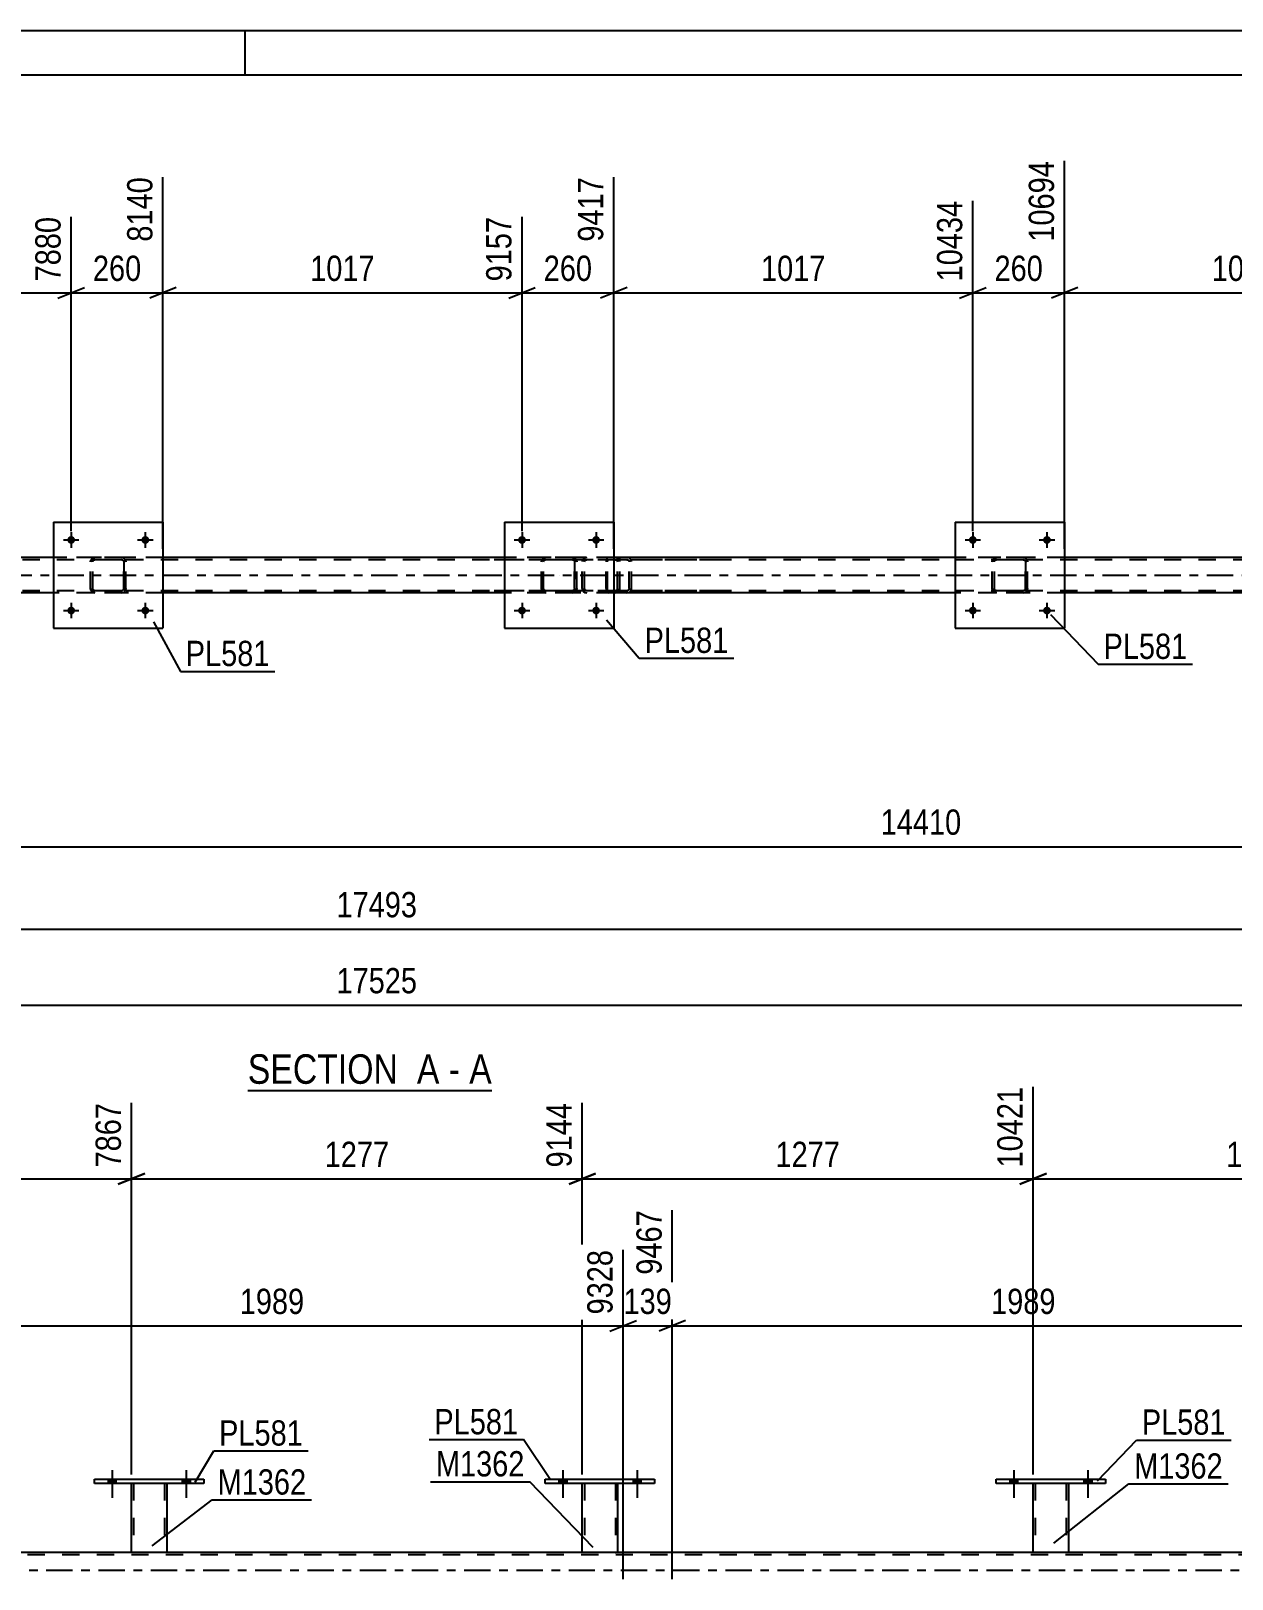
# Model space of a CAD drawing. Header units: millimetres. Extents: x 0 to 841, y 0 to 594.
# Drawn here: x 396.7 to 532.8, y 418.6 to 594 of the extents above; entities that cross this region are included whole.
import ezdxf

# ---------------------------------------------------------------- set-up
doc = ezdxf.new("R2010")
doc.units = ezdxf.units.MM
doc.linetypes.add('DXK_LINE_DOT2', pattern=[3.9198, 1.9599, -1.9599])
doc.linetypes.add('DXK_LINE_DOT3', pattern=[5.9187, 2.979, -0.9799, 0.9799, -0.9799])
doc.styles.add('Arial Narrow', font='ARIALN.TTF', dxfattribs={"height": 0.2})

# ---------------------------------------------------------------- blocks, each defined once
blk = doc.blocks.new('Unknown-404166541-1133 - 43006')
at = {"color": 5, "linetype": 'Continuous'}
for p, q in [((841, 594), (0, 594)), ((421, 589), (421, 594)), ((836, 589), (5, 589))]:
    blk.add_line(p, q, dxfattribs=at)
blk = doc.blocks.new('Unknown-404166541-11 - 6217')
at = {"color": 6, "linetype": 'Continuous'}
blk.add_line((421.28, 473.98), (448.93, 473.98), dxfattribs=at)
at = {"color": 0, "linetype": 'Continuous'}
for points in [[(439.39, 474.73), (439.39, 478.23), (421.28, 478.23), (421.28, 474.73)], [(442.99, 474.73), (442.99, 478.23), (440.44, 478.23), (440.44, 474.73)], [(445.32, 474.73), (445.32, 478.23), (444.04, 478.23), (444.04, 474.73)], [(448.93, 474.73), (448.93, 478.23), (446.37, 478.23), (446.37, 474.73)]]:
    blk.add_wipeout(points, dxfattribs=at)
at = {"color": 7, "linetype": 'Continuous', "style": 'Arial Narrow'}
for s, p in [('SECTION ', (421.28, 474.73)), ('A', (440.44, 474.73)), ('A', (446.37, 474.73)), ('-', (444.04, 474.73))]:
    blk.add_text(s, height=3.34, dxfattribs=at).set_placement(p)
blk = doc.blocks.new('Part-404166541-6223 - 6217')
at = {"color": 7, "linetype": 'DXK_LINE_DOT2'}
for p, q in [((462.92, 534.34), (447.78, 534.34)), ((462.92, 534.1), (447.78, 534.1)), ((459.21, 534.03), (459.17, 533.86)), ((459.17, 530.82), (459.17, 533.86)), ((459.21, 534.05), (459.21, 534.03)), ((459.43, 533.86), (459.45, 533.96)), ((459.43, 530.82), (459.43, 533.86)), ((459.45, 533.96), (459.5, 534.03)), ((459.68, 534.34), (459.49, 534.31)), ((459.5, 534.03), (459.59, 534.09)), ((459.59, 534.09), (459.68, 534.1)), ((463.11, 534.31), (462.92, 534.34)), ((462.92, 534.1), (463.02, 534.09)), ((463.02, 534.09), (463.1, 534.03)), ((463.1, 534.03), (463.15, 533.96)), ((463.15, 533.96), (463.17, 533.86)), ((463.17, 530.82), (463.17, 533.86)), ((463.39, 534.03), (463.39, 534.05)), ((463.43, 533.86), (463.39, 534.03)), ((463.43, 530.82), (463.43, 533.86)), ((462.92, 530.58), (447.78, 530.58)), ((462.92, 530.34), (447.78, 530.34)), ((459.17, 530.82), (459.21, 530.64)), ((459.45, 530.73), (459.43, 530.82)), ((459.5, 530.65), (459.45, 530.73)), ((459.49, 530.38), (459.68, 530.34)), ((459.59, 530.6), (459.5, 530.65)), ((459.68, 530.58), (459.59, 530.6)), ((463.02, 530.6), (462.92, 530.58)), ((462.92, 530.34), (463.11, 530.38)), ((463.1, 530.65), (463.02, 530.6)), ((463.15, 530.73), (463.1, 530.65)), ((463.17, 530.82), (463.15, 530.73)), ((463.39, 530.64), (463.43, 530.82))]:
    blk.add_line(p, q, dxfattribs=at)
for centre, start, end in [((459.66, 533.84), 110.7583, 155.68), ((462.94, 533.84), 24.32, 69.2417), ((459.66, 530.84), 204.32, 249.2417), ((462.94, 530.84), 290.7583, 335.68)]:
    blk.add_arc(centre, 0.496, start, end, dxfattribs=at)
blk = doc.blocks.new('Part-404166541-6231 - 6217')
at = {"color": 7, "linetype": 'DXK_LINE_DOT2'}
for p, q in [((461.9, 534.05), (461.88, 533.86)), ((461.88, 530.82), (461.88, 533.86)), ((461.96, 534.2), (461.9, 534.05)), ((462.05, 534.31), (461.96, 534.2)), ((462.02, 533.86), (462.03, 533.96)), ((462.02, 530.82), (462.02, 533.86)), ((462.03, 533.96), (462.06, 534.03)), ((462.15, 534.34), (462.05, 534.31)), ((462.06, 534.03), (462.1, 534.09)), ((462.1, 534.09), (462.15, 534.1)), ((474.43, 534.34), (462.15, 534.34)), ((474.43, 534.1), (462.15, 534.1)), ((463.43, 534.1), (463.43, 534.34)), ((464.44, 534.31), (464.24, 534.34)), ((464.24, 534.1), (464.34, 534.09)), ((464.34, 534.09), (464.42, 534.03)), ((464.42, 534.03), (464.48, 533.96)), ((464.48, 533.96), (464.5, 533.86)), ((464.5, 530.82), (464.5, 533.86)), ((464.71, 534.03), (464.71, 534.05)), ((464.75, 533.86), (464.71, 534.03)), ((464.75, 530.82), (464.75, 533.86)), ((461.88, 530.82), (461.9, 530.64)), ((461.9, 530.64), (461.96, 530.48)), ((461.96, 530.48), (462.05, 530.38)), ((462.03, 530.73), (462.02, 530.82)), ((462.06, 530.65), (462.03, 530.73)), ((462.05, 530.38), (462.15, 530.34)), ((462.1, 530.6), (462.06, 530.65)), ((462.15, 530.58), (462.1, 530.6)), ((474.43, 530.58), (462.15, 530.58)), ((474.43, 530.34), (462.15, 530.34)), ((463.43, 530.34), (463.43, 530.58)), ((464.34, 530.6), (464.24, 530.58)), ((464.24, 530.34), (464.44, 530.38)), ((464.42, 530.65), (464.34, 530.6)), ((464.48, 530.73), (464.42, 530.65)), ((464.5, 530.82), (464.48, 530.73)), ((464.71, 530.64), (464.75, 530.82))]:
    blk.add_line(p, q, dxfattribs=at)
for centre, start, end in [((464.26, 533.85), 23.8494, 68.8059), ((464.26, 530.84), 291.1941, 336.1506)]:
    blk.add_arc(centre, 0.492, start, end, dxfattribs=at)
blk = doc.blocks.new('Part-404166541-43496 - 6217')
at = {"color": 2, "linetype": 'Continuous'}
for p, q in [((399.27, 538.34), (399.27, 526.34)), ((399.27, 538.34), (411.67, 538.34)), ((411.67, 538.34), (411.67, 526.34)), ((399.27, 526.34), (411.67, 526.34))]:
    blk.add_line(p, q, dxfattribs=at)
blk = doc.blocks.new('Part-404166541-43499 - 6217')
at = {"color": 7, "linetype": 'DXK_LINE_DOT2'}
for p, q in [((505.63, 533.86), (505.67, 534.05)), ((505.67, 534.05), (505.63, 533.86)), ((505.63, 530.82), (505.63, 533.86)), ((505.63, 530.82), (505.63, 533.86)), ((505.87, 533.86), (505.89, 533.96)), ((505.87, 530.82), (505.87, 533.86)), ((505.87, 530.82), (505.87, 533.86)), ((505.89, 533.96), (505.94, 534.03)), ((505.93, 534.31), (506.11, 534.34)), ((506.11, 534.34), (505.93, 534.31)), ((505.94, 534.03), (506.02, 534.09)), ((506.02, 534.09), (506.11, 534.1)), ((509.15, 534.34), (506.11, 534.34)), ((509.15, 534.1), (506.11, 534.1)), ((509.15, 534.34), (509.33, 534.31)), ((509.33, 534.31), (509.15, 534.34)), ((509.15, 534.1), (509.24, 534.09)), ((509.24, 534.09), (509.32, 534.03)), ((509.32, 534.03), (509.37, 533.96)), ((509.37, 533.96), (509.39, 533.86)), ((509.39, 530.82), (509.39, 533.86)), ((509.39, 533.86), (509.39, 530.82)), ((509.59, 534.05), (509.63, 533.86)), ((509.63, 533.86), (509.59, 534.05)), ((509.63, 530.82), (509.63, 533.86)), ((509.63, 530.82), (509.63, 533.86)), ((505.67, 530.64), (505.63, 530.82)), ((505.63, 530.82), (505.67, 530.64)), ((505.89, 530.73), (505.87, 530.82)), ((505.94, 530.65), (505.89, 530.73)), ((506.11, 530.34), (505.93, 530.38)), ((505.93, 530.38), (506.11, 530.34)), ((506.02, 530.6), (505.94, 530.65)), ((506.11, 530.58), (506.02, 530.6)), ((509.15, 530.58), (506.11, 530.58)), ((509.15, 530.34), (506.11, 530.34)), ((509.24, 530.6), (509.15, 530.58)), ((509.33, 530.38), (509.15, 530.34)), ((509.15, 530.34), (509.33, 530.38)), ((509.32, 530.65), (509.24, 530.6)), ((509.37, 530.73), (509.32, 530.65)), ((509.39, 530.82), (509.37, 530.73)), ((509.63, 530.82), (509.59, 530.64)), ((509.59, 530.64), (509.63, 530.82))]:
    blk.add_line(p, q, dxfattribs=at)
at = {"color": 7, "linetype": 'DXK_LINE_DOT3'}
blk.add_line((507.63, 532.34), (507.63, 532.34), dxfattribs=at)
at = {"color": 7, "linetype": 'DXK_LINE_DOT2'}
for centre, start, end in [((506.11, 533.86), 112.5, 157.5), ((506.11, 533.86), 112.5, 157.5), ((509.15, 533.86), 22.5, 67.5), ((509.15, 533.86), 22.5, 67.5), ((506.11, 530.82), 202.5, 247.5), ((506.11, 530.82), 202.5, 247.5), ((509.15, 530.82), 292.5, 337.5), ((509.15, 530.82), 292.5, 337.5)]:
    blk.add_arc(centre, 0.48, start, end, dxfattribs=at)
blk = doc.blocks.new('Part-404166541-6336 - 6217')
at = {"color": 7, "linetype": 'DXK_LINE_DOT2'}
for p, q in [((785.76, 534.1), (86.05, 534.1)), ((769.23, 534.34), (114.2, 534.34)), ((411.67, 534.34), (399.27, 534.34)), ((462.75, 534.34), (450.35, 534.34)), ((513.83, 534.34), (501.43, 534.34)), ((785.76, 530.58), (86.05, 530.58)), ((411.67, 530.34), (399.27, 530.34)), ((462.75, 530.34), (450.35, 530.34)), ((513.83, 530.34), (501.43, 530.34))]:
    blk.add_line(p, q, dxfattribs=at)
at = {"color": 2, "linetype": 'Continuous'}
for p, q in [((399.27, 534.34), (360.59, 534.34)), ((450.35, 534.34), (411.67, 534.34)), ((501.43, 534.34), (462.75, 534.34)), ((552.51, 534.34), (513.83, 534.34)), ((399.27, 530.34), (360.59, 530.34)), ((450.35, 530.34), (411.67, 530.34)), ((501.43, 530.34), (462.75, 530.34)), ((552.51, 530.34), (513.83, 530.34))]:
    blk.add_line(p, q, dxfattribs=at)
at = {"color": 7, "linetype": 'DXK_LINE_DOT3'}
blk.add_line((86.05, 532.34), (785.76, 532.34), dxfattribs=at)
blk = doc.blocks.new('Part-404166541-43498 - 6217')
at = {"color": 2, "linetype": 'Continuous'}
for p, q in [((450.35, 538.34), (450.35, 526.34)), ((450.35, 538.34), (462.75, 538.34)), ((462.75, 538.34), (462.75, 526.34)), ((450.35, 526.34), (462.75, 526.34))]:
    blk.add_line(p, q, dxfattribs=at)
blk = doc.blocks.new('Part-404166541-43495 - 6217')
at = {"color": 7, "linetype": 'DXK_LINE_DOT2'}
for p, q in [((403.47, 533.86), (403.5, 534.05)), ((403.5, 534.05), (403.47, 533.86)), ((403.47, 530.82), (403.47, 533.86)), ((403.47, 530.82), (403.47, 533.86)), ((403.71, 533.86), (403.73, 533.96)), ((403.71, 530.82), (403.71, 533.86)), ((403.71, 530.82), (403.71, 533.86)), ((403.73, 533.96), (403.78, 534.03)), ((403.76, 534.31), (403.95, 534.34)), ((403.95, 534.34), (403.76, 534.31)), ((403.78, 534.03), (403.86, 534.09)), ((403.86, 534.09), (403.95, 534.1)), ((406.99, 534.34), (403.95, 534.34)), ((406.99, 534.1), (403.95, 534.1)), ((406.99, 534.34), (407.17, 534.31)), ((407.17, 534.31), (406.99, 534.34)), ((406.99, 534.1), (407.08, 534.09)), ((407.08, 534.09), (407.16, 534.03)), ((407.16, 534.03), (407.21, 533.96)), ((407.21, 533.96), (407.23, 533.86)), ((407.23, 530.82), (407.23, 533.86)), ((407.23, 533.86), (407.23, 530.82)), ((407.43, 534.05), (407.47, 533.86)), ((407.47, 533.86), (407.43, 534.05)), ((407.47, 530.82), (407.47, 533.86)), ((407.47, 530.82), (407.47, 533.86)), ((403.5, 530.64), (403.47, 530.82)), ((403.47, 530.82), (403.5, 530.64)), ((403.73, 530.73), (403.71, 530.82)), ((403.78, 530.65), (403.73, 530.73)), ((403.95, 530.34), (403.76, 530.38)), ((403.76, 530.38), (403.95, 530.34)), ((403.86, 530.6), (403.78, 530.65)), ((403.95, 530.58), (403.86, 530.6)), ((406.99, 530.58), (403.95, 530.58)), ((406.99, 530.34), (403.95, 530.34)), ((407.08, 530.6), (406.99, 530.58)), ((407.17, 530.38), (406.99, 530.34)), ((406.99, 530.34), (407.17, 530.38)), ((407.16, 530.65), (407.08, 530.6)), ((407.21, 530.73), (407.16, 530.65)), ((407.23, 530.82), (407.21, 530.73)), ((407.47, 530.82), (407.43, 530.64)), ((407.43, 530.64), (407.47, 530.82))]:
    blk.add_line(p, q, dxfattribs=at)
at = {"color": 7, "linetype": 'DXK_LINE_DOT3'}
blk.add_line((405.47, 532.34), (405.47, 532.34), dxfattribs=at)
at = {"color": 7, "linetype": 'DXK_LINE_DOT2'}
for centre, start, end in [((403.95, 533.86), 112.5, 157.5), ((403.95, 533.86), 112.5, 157.5), ((406.99, 533.86), 22.5, 67.5), ((406.99, 533.86), 22.5, 67.5), ((403.95, 530.82), 202.5, 247.5), ((403.95, 530.82), 202.5, 247.5), ((406.99, 530.82), 292.5, 337.5), ((406.99, 530.82), 292.5, 337.5)]:
    blk.add_arc(centre, 0.48, start, end, dxfattribs=at)
blk = doc.blocks.new('Part-404166541-43497 - 6217')
at = {"color": 7, "linetype": 'DXK_LINE_DOT2'}
for p, q in [((454.55, 533.86), (454.59, 534.05)), ((454.59, 534.05), (454.55, 533.86)), ((454.55, 530.82), (454.55, 533.86)), ((454.55, 530.82), (454.55, 533.86)), ((454.79, 533.86), (454.81, 533.96)), ((454.79, 530.82), (454.79, 533.86)), ((454.79, 530.82), (454.79, 533.86)), ((454.81, 533.96), (454.86, 534.03)), ((454.85, 534.31), (455.03, 534.34)), ((455.03, 534.34), (454.85, 534.31)), ((454.86, 534.03), (454.94, 534.09)), ((454.94, 534.09), (455.03, 534.1)), ((458.07, 534.34), (455.03, 534.34)), ((458.07, 534.1), (455.03, 534.1)), ((458.07, 534.34), (458.25, 534.31)), ((458.25, 534.31), (458.07, 534.34)), ((458.07, 534.1), (458.16, 534.09)), ((458.16, 534.09), (458.24, 534.03)), ((458.24, 534.03), (458.29, 533.96)), ((458.29, 533.96), (458.31, 533.86)), ((458.31, 530.82), (458.31, 533.86)), ((458.31, 533.86), (458.31, 530.82)), ((458.51, 534.05), (458.55, 533.86)), ((458.55, 533.86), (458.51, 534.05)), ((458.55, 530.82), (458.55, 533.86)), ((458.55, 530.82), (458.55, 533.86)), ((454.59, 530.64), (454.55, 530.82)), ((454.55, 530.82), (454.59, 530.64)), ((454.81, 530.73), (454.79, 530.82)), ((454.86, 530.65), (454.81, 530.73)), ((455.03, 530.34), (454.85, 530.38)), ((454.85, 530.38), (455.03, 530.34)), ((454.94, 530.6), (454.86, 530.65)), ((455.03, 530.58), (454.94, 530.6)), ((458.07, 530.58), (455.03, 530.58)), ((458.07, 530.34), (455.03, 530.34)), ((458.16, 530.6), (458.07, 530.58)), ((458.25, 530.38), (458.07, 530.34)), ((458.07, 530.34), (458.25, 530.38)), ((458.24, 530.65), (458.16, 530.6)), ((458.29, 530.73), (458.24, 530.65)), ((458.31, 530.82), (458.29, 530.73)), ((458.55, 530.82), (458.51, 530.64)), ((458.51, 530.64), (458.55, 530.82))]:
    blk.add_line(p, q, dxfattribs=at)
at = {"color": 7, "linetype": 'DXK_LINE_DOT3'}
blk.add_line((456.55, 532.34), (456.55, 532.34), dxfattribs=at)
at = {"color": 7, "linetype": 'DXK_LINE_DOT2'}
for centre, start, end in [((455.03, 533.86), 112.5, 157.5), ((455.03, 533.86), 112.5, 157.5), ((458.07, 533.86), 22.5, 67.5), ((458.07, 533.86), 22.5, 67.5), ((455.03, 530.82), 202.5, 247.5), ((455.03, 530.82), 202.5, 247.5), ((458.07, 530.82), 292.5, 337.5), ((458.07, 530.82), 292.5, 337.5)]:
    blk.add_arc(centre, 0.48, start, end, dxfattribs=at)
blk = doc.blocks.new('Part-404166541-43500 - 6217')
at = {"color": 2, "linetype": 'Continuous'}
for p, q in [((501.43, 538.34), (501.43, 526.34)), ((501.43, 538.34), (513.83, 538.34)), ((513.83, 538.34), (513.83, 526.34)), ((501.43, 526.34), (513.83, 526.34))]:
    blk.add_line(p, q, dxfattribs=at)
blk = doc.blocks.new('Bolt-404166541-43523 - 6217')
at = {"linetype": 'Continuous'}
for points in [[(401.71, 528.34, -1), (400.83, 528.34, -1)], [(410.11, 528.34, -1), (409.23, 528.34, -1)]]:
    blk.add_hatch(color=1, dxfattribs=at).paths.add_polyline_path(points)
at = {"color": 1, "linetype": 'Continuous'}
for p, q in [((400.39, 528.34), (402.15, 528.34)), ((401.27, 529.22), (401.27, 527.46)), ((408.79, 528.34), (410.55, 528.34)), ((409.67, 529.22), (409.67, 527.46))]:
    blk.add_line(p, q, dxfattribs=at)
blk = doc.blocks.new('Bolt-404166541-43524 - 6217')
at = {"linetype": 'Continuous'}
for points in [[(401.71, 536.34, -1), (400.83, 536.34, -1)], [(410.11, 536.34, -1), (409.23, 536.34, -1)]]:
    blk.add_hatch(color=1, dxfattribs=at).paths.add_polyline_path(points)
at = {"color": 1, "linetype": 'Continuous'}
for p, q in [((401.27, 537.22), (401.27, 535.46)), ((409.67, 537.22), (409.67, 535.46)), ((400.39, 536.34), (402.15, 536.34)), ((408.79, 536.34), (410.55, 536.34))]:
    blk.add_line(p, q, dxfattribs=at)
blk = doc.blocks.new('Bolt-404166541-43525 - 6217')
at = {"linetype": 'Continuous'}
for points in [[(452.79, 528.34, -1), (451.91, 528.34, -1)], [(461.19, 528.34, -1), (460.31, 528.34, -1)]]:
    blk.add_hatch(color=1, dxfattribs=at).paths.add_polyline_path(points)
at = {"color": 1, "linetype": 'Continuous'}
for p, q in [((451.47, 528.34), (453.23, 528.34)), ((452.35, 529.22), (452.35, 527.46)), ((459.87, 528.34), (461.63, 528.34)), ((460.75, 529.22), (460.75, 527.46))]:
    blk.add_line(p, q, dxfattribs=at)
blk = doc.blocks.new('Bolt-404166541-43526 - 6217')
at = {"linetype": 'Continuous'}
for points in [[(452.79, 536.34, -1), (451.91, 536.34, -1)], [(461.19, 536.34, -1), (460.31, 536.34, -1)]]:
    blk.add_hatch(color=1, dxfattribs=at).paths.add_polyline_path(points)
at = {"color": 1, "linetype": 'Continuous'}
for p, q in [((452.35, 537.22), (452.35, 535.46)), ((460.75, 537.22), (460.75, 535.46)), ((451.47, 536.34), (453.23, 536.34)), ((459.87, 536.34), (461.63, 536.34))]:
    blk.add_line(p, q, dxfattribs=at)
blk = doc.blocks.new('Bolt-404166541-43527 - 6217')
at = {"linetype": 'Continuous'}
for points in [[(503.87, 528.34, -1), (502.99, 528.34, -1)], [(512.27, 528.34, -1), (511.39, 528.34, -1)]]:
    blk.add_hatch(color=1, dxfattribs=at).paths.add_polyline_path(points)
at = {"color": 1, "linetype": 'Continuous'}
for p, q in [((502.55, 528.34), (504.31, 528.34)), ((503.43, 529.22), (503.43, 527.46)), ((510.95, 528.34), (512.71, 528.34)), ((511.83, 529.22), (511.83, 527.46))]:
    blk.add_line(p, q, dxfattribs=at)
blk = doc.blocks.new('Bolt-404166541-43528 - 6217')
at = {"linetype": 'Continuous'}
for points in [[(503.87, 536.34, -1), (502.99, 536.34, -1)], [(512.27, 536.34, -1), (511.39, 536.34, -1)]]:
    blk.add_hatch(color=1, dxfattribs=at).paths.add_polyline_path(points)
at = {"color": 1, "linetype": 'Continuous'}
for p, q in [((503.43, 537.22), (503.43, 535.46)), ((511.83, 537.22), (511.83, 535.46)), ((502.55, 536.34), (504.31, 536.34)), ((510.95, 536.34), (512.71, 536.34))]:
    blk.add_line(p, q, dxfattribs=at)
blk = doc.blocks.new('Part-404166541-43843 - 4744')
at = {"color": 7, "linetype": 'DXK_LINE_DOT2'}
for p, q in [((459.18, 429.47), (463.18, 429.47)), ((459.18, 429.46), (459.18, 429.47)), ((459.18, 429.47), (459.18, 429.46)), ((459.42, 429.47), (459.42, 421.62)), ((462.94, 429.47), (462.94, 421.62)), ((463.18, 429.47), (463.18, 429.46)), ((463.18, 429.46), (463.18, 429.47)), ((462.92, 421.62), (462.94, 421.62))]:
    blk.add_line(p, q, dxfattribs=at)
at = {"color": 2, "linetype": 'Continuous'}
for p, q in [((459.18, 421.62), (459.18, 429.46)), ((463.18, 429.46), (463.18, 421.62)), ((463.15, 421.62), (459.18, 421.62)), ((463.18, 421.62), (463.15, 421.62))]:
    blk.add_line(p, q, dxfattribs=at)
blk = doc.blocks.new('Part-404166541-4766 - 4744')
at = {"color": 7, "linetype": 'DXK_LINE_DOT2'}
for p, q in [((731.47, 421.38), (90.68, 421.38)), ((412.1, 421.62), (408.1, 421.62)), ((463.18, 421.62), (459.18, 421.62)), ((514.26, 421.62), (510.26, 421.62))]:
    blk.add_line(p, q, dxfattribs=at)
at = {"color": 2, "linetype": 'Continuous'}
for p, q in [((408.1, 421.62), (361.02, 421.62)), ((459.18, 421.62), (412.1, 421.62)), ((510.26, 421.62), (463.18, 421.62)), ((561.34, 421.62), (514.26, 421.62))]:
    blk.add_line(p, q, dxfattribs=at)
at = {"color": 7, "linetype": 'DXK_LINE_DOT3'}
blk.add_line((90.68, 419.62), (731.47, 419.62), dxfattribs=at)
blk = doc.blocks.new('Part-404166541-43845 - 4744')
at = {"color": 7, "linetype": 'DXK_LINE_DOT2'}
for p, q in [((510.26, 429.47), (514.26, 429.47)), ((510.26, 429.46), (510.26, 429.47)), ((510.26, 429.47), (510.26, 429.46)), ((510.5, 429.47), (510.5, 421.62)), ((514.02, 429.47), (514.02, 421.62)), ((514.26, 429.47), (514.26, 429.46)), ((514.26, 429.46), (514.26, 429.47)), ((514, 421.62), (514.02, 421.62))]:
    blk.add_line(p, q, dxfattribs=at)
at = {"color": 2, "linetype": 'Continuous'}
for p, q in [((510.26, 421.62), (510.26, 429.46)), ((514.26, 429.46), (514.26, 421.62)), ((514.23, 421.62), (510.26, 421.62)), ((514.26, 421.62), (514.23, 421.62))]:
    blk.add_line(p, q, dxfattribs=at)
blk = doc.blocks.new('Bolt-404166541-43870 - 4744')
at = {"linetype": 'Continuous'}
for points in [[(405.46, 429.46), (406.34, 429.46), (406.34, 429.94), (405.46, 429.94)], [(413.86, 429.46), (414.74, 429.46), (414.74, 429.94), (413.86, 429.94)]]:
    blk.add_hatch(color=1, dxfattribs=at).paths.add_polyline_path(points)
at = {"color": 1, "linetype": 'Continuous'}
for p, q in [((405.46, 429.94), (405.46, 429.46)), ((405.9, 430.94), (405.9, 427.82)), ((406.34, 429.94), (406.34, 429.46)), ((413.86, 429.94), (413.86, 429.46)), ((414.3, 430.94), (414.3, 427.82)), ((414.74, 429.94), (414.74, 429.46))]:
    blk.add_line(p, q, dxfattribs=at)
blk = doc.blocks.new('Part-404166541-43841 - 4744')
at = {"color": 7, "linetype": 'DXK_LINE_DOT2'}
for p, q in [((408.1, 429.47), (412.1, 429.47)), ((408.1, 429.46), (408.1, 429.47)), ((408.1, 429.47), (408.1, 429.46)), ((408.34, 429.47), (408.34, 421.62)), ((411.86, 429.47), (411.86, 421.62)), ((412.1, 429.47), (412.1, 429.46)), ((412.1, 429.46), (412.1, 429.47)), ((411.84, 421.62), (411.86, 421.62))]:
    blk.add_line(p, q, dxfattribs=at)
at = {"color": 2, "linetype": 'Continuous'}
for p, q in [((408.1, 421.62), (408.1, 429.46)), ((412.1, 429.46), (412.1, 421.62)), ((412.06, 421.62), (408.1, 421.62)), ((412.1, 421.62), (412.06, 421.62))]:
    blk.add_line(p, q, dxfattribs=at)
blk = doc.blocks.new('Part-404166541-43842 - 4744')
at = {"color": 2, "linetype": 'Continuous'}
for p, q in [((403.9, 429.46), (403.9, 429.94)), ((403.9, 429.94), (416.3, 429.94)), ((416.3, 429.94), (416.3, 429.46)), ((416.3, 429.46), (403.9, 429.46))]:
    blk.add_line(p, q, dxfattribs=at)
blk = doc.blocks.new('Part-404166541-43844 - 4744')
at = {"color": 2, "linetype": 'Continuous'}
for p, q in [((454.98, 429.46), (454.98, 429.94)), ((454.98, 429.94), (467.38, 429.94)), ((467.38, 429.94), (467.38, 429.46)), ((467.38, 429.46), (454.98, 429.46))]:
    blk.add_line(p, q, dxfattribs=at)
blk = doc.blocks.new('Part-404166541-43846 - 4744')
at = {"color": 2, "linetype": 'Continuous'}
for p, q in [((506.06, 429.46), (506.06, 429.94)), ((506.06, 429.94), (518.46, 429.94)), ((518.46, 429.94), (518.46, 429.46)), ((518.46, 429.46), (506.06, 429.46))]:
    blk.add_line(p, q, dxfattribs=at)
blk = doc.blocks.new('Bolt-404166541-43869 - 4744')
at = {"linetype": 'Continuous'}
for points in [[(405.46, 429.46), (406.34, 429.46), (406.34, 429.94), (405.46, 429.94)], [(413.86, 429.46), (414.74, 429.46), (414.74, 429.94), (413.86, 429.94)]]:
    blk.add_hatch(color=1, dxfattribs=at).paths.add_polyline_path(points)
at = {"color": 1, "linetype": 'Continuous'}
for p, q in [((405.46, 429.94), (405.46, 429.46)), ((405.9, 430.94), (405.9, 427.82)), ((406.34, 429.94), (406.34, 429.46)), ((413.86, 429.94), (413.86, 429.46)), ((414.3, 430.94), (414.3, 427.82)), ((414.74, 429.94), (414.74, 429.46))]:
    blk.add_line(p, q, dxfattribs=at)
blk = doc.blocks.new('Bolt-404166541-43871 - 4744')
at = {"linetype": 'Continuous'}
for points in [[(456.54, 429.46), (457.42, 429.46), (457.42, 429.94), (456.54, 429.94)], [(464.94, 429.46), (465.82, 429.46), (465.82, 429.94), (464.94, 429.94)]]:
    blk.add_hatch(color=1, dxfattribs=at).paths.add_polyline_path(points)
at = {"color": 1, "linetype": 'Continuous'}
for p, q in [((456.54, 429.94), (456.54, 429.46)), ((456.98, 430.94), (456.98, 427.82)), ((457.42, 429.94), (457.42, 429.46)), ((464.94, 429.94), (464.94, 429.46)), ((465.38, 430.94), (465.38, 427.82)), ((465.82, 429.94), (465.82, 429.46))]:
    blk.add_line(p, q, dxfattribs=at)
blk = doc.blocks.new('Bolt-404166541-43872 - 4744')
at = {"linetype": 'Continuous'}
for points in [[(456.54, 429.46), (457.42, 429.46), (457.42, 429.94), (456.54, 429.94)], [(464.94, 429.46), (465.82, 429.46), (465.82, 429.94), (464.94, 429.94)]]:
    blk.add_hatch(color=1, dxfattribs=at).paths.add_polyline_path(points)
at = {"color": 1, "linetype": 'Continuous'}
for p, q in [((456.54, 429.94), (456.54, 429.46)), ((456.98, 430.94), (456.98, 427.82)), ((457.42, 429.94), (457.42, 429.46)), ((464.94, 429.94), (464.94, 429.46)), ((465.38, 430.94), (465.38, 427.82)), ((465.82, 429.94), (465.82, 429.46))]:
    blk.add_line(p, q, dxfattribs=at)
blk = doc.blocks.new('Bolt-404166541-43873 - 4744')
at = {"linetype": 'Continuous'}
for points in [[(507.62, 429.46), (508.5, 429.46), (508.5, 429.94), (507.62, 429.94)], [(516.02, 429.46), (516.9, 429.46), (516.9, 429.94), (516.02, 429.94)]]:
    blk.add_hatch(color=1, dxfattribs=at).paths.add_polyline_path(points)
at = {"color": 1, "linetype": 'Continuous'}
for p, q in [((507.62, 429.94), (507.62, 429.46)), ((508.06, 430.94), (508.06, 427.82)), ((508.5, 429.94), (508.5, 429.46)), ((516.02, 429.94), (516.02, 429.46)), ((516.46, 430.94), (516.46, 427.82)), ((516.9, 429.94), (516.9, 429.46))]:
    blk.add_line(p, q, dxfattribs=at)
blk = doc.blocks.new('Bolt-404166541-43874 - 4744')
at = {"linetype": 'Continuous'}
for points in [[(507.62, 429.46), (508.5, 429.46), (508.5, 429.94), (507.62, 429.94)], [(516.02, 429.46), (516.9, 429.46), (516.9, 429.94), (516.02, 429.94)]]:
    blk.add_hatch(color=1, dxfattribs=at).paths.add_polyline_path(points)
at = {"color": 1, "linetype": 'Continuous'}
for p, q in [((507.62, 429.94), (507.62, 429.46)), ((508.06, 430.94), (508.06, 427.82)), ((508.5, 429.94), (508.5, 429.46)), ((516.02, 429.94), (516.02, 429.46)), ((516.46, 430.94), (516.46, 427.82)), ((516.9, 429.94), (516.9, 429.46))]:
    blk.add_line(p, q, dxfattribs=at)
blk = doc.blocks.new('StraightDimension-404166541-46246 - 6217')
at = {"color": 7, "linetype": 'Continuous'}
for p, q in [((462.75, 535.34), (462.75, 577.45)), ((503.43, 537.34), (503.43, 574.77)), ((464.25, 564.93), (461.25, 563.73)), ((501.93, 563.73), (504.93, 564.93)), ((462.75, 564.33), (503.43, 564.33))]:
    blk.add_line(p, q, dxfattribs=at)
at = {"color": 0, "linetype": 'Continuous'}
blk.add_wipeout([(502.83, 575.37), (498.63, 575.37), (498.63, 565.03), (502.83, 565.03)], dxfattribs=at)
at = {"color": 0}
blk.add_wipeout([(487.35, 565.08), (487.35, 569.28), (478.83, 569.28), (478.83, 565.08)], dxfattribs=at)
at = {"color": 3, "linetype": 'Continuous', "style": 'Arial Narrow'}
blk.add_text('10434', height=2.863, rotation=90.0002, dxfattribs=at).set_placement((502.23, 565.63))
at = {"color": 3, "style": 'Arial Narrow'}
blk.add_text('1017', height=2.863, dxfattribs=at).set_placement((479.43, 565.68))
blk = doc.blocks.new('StraightDimension-404166541-46963 - 6217')
at = {"color": 7, "linetype": 'Continuous'}
blk.add_line((209.37, 501.59), (785.76, 501.59), dxfattribs=at)
at = {"color": 0}
blk.add_wipeout([(502.73, 502.34), (502.73, 506.54), (492.39, 506.54), (492.39, 502.34)], dxfattribs=at)
at = {"color": 3, "style": 'Arial Narrow'}
blk.add_text('14410', height=2.863, dxfattribs=at).set_placement((492.99, 502.94))
blk = doc.blocks.new('StraightDimension-404166541-6484 - 6217')
at = {"color": 7, "linetype": 'Continuous'}
blk.add_line((86.05, 492.24), (785.76, 492.24), dxfattribs=at)
at = {"color": 0}
blk.add_wipeout([(441.07, 492.99), (441.07, 497.19), (430.73, 497.19), (430.73, 492.99)], dxfattribs=at)
at = {"color": 3, "style": 'Arial Narrow'}
blk.add_text('17493', height=2.863, dxfattribs=at).set_placement((431.33, 493.59))
blk = doc.blocks.new('StraightDimension-404166541-6620 - 6217')
at = {"color": 7, "linetype": 'Continuous'}
blk.add_line((85.41, 483.63), (786.4, 483.63), dxfattribs=at)
at = {"color": 0}
blk.add_wipeout([(441.07, 484.38), (441.07, 488.58), (430.73, 488.58), (430.73, 484.38)], dxfattribs=at)
at = {"color": 3, "style": 'Arial Narrow'}
blk.add_text('17525', height=2.863, dxfattribs=at).set_placement((431.33, 484.98))
blk = doc.blocks.new('StraightDimension-404166541-46244 - 6217')
at = {"color": 7, "linetype": 'Continuous'}
for p, q in [((513.83, 535.34), (513.83, 579.27)), ((554.51, 537.34), (554.51, 574.77)), ((515.33, 564.93), (512.33, 563.73)), ((553.01, 563.73), (556.01, 564.93)), ((513.83, 564.33), (554.51, 564.33))]:
    blk.add_line(p, q, dxfattribs=at)
at = {"color": 0, "linetype": 'Continuous'}
blk.add_wipeout([(553.91, 575.37), (549.71, 575.37), (549.71, 565.03), (553.91, 565.03)], dxfattribs=at)
at = {"color": 0}
blk.add_wipeout([(538.43, 565.08), (538.43, 569.28), (529.91, 569.28), (529.91, 565.08)], dxfattribs=at)
at = {"color": 3, "linetype": 'Continuous', "style": 'Arial Narrow'}
blk.add_text('11712', height=2.863, rotation=90.0002, dxfattribs=at).set_placement((553.31, 565.63))
at = {"color": 3, "style": 'Arial Narrow'}
blk.add_text('1017', height=2.863, dxfattribs=at).set_placement((530.51, 565.68))
blk = doc.blocks.new('StraightDimension-404166541-46245 - 6217')
at = {"color": 7, "linetype": 'Continuous'}
for p, q in [((513.83, 535.34), (513.83, 579.27)), ((503.43, 537.34), (503.43, 574.77)), ((501.93, 563.73), (504.93, 564.93)), ((515.33, 564.93), (512.33, 563.73)), ((503.43, 564.33), (513.83, 564.33))]:
    blk.add_line(p, q, dxfattribs=at)
at = {"color": 0}
blk.add_wipeout([(511.97, 565.08), (511.97, 569.28), (505.29, 569.28), (505.29, 565.08)], dxfattribs=at)
at = {"color": 3, "style": 'Arial Narrow'}
blk.add_text('260', height=2.863, dxfattribs=at).set_placement((505.89, 565.68))
at = {"color": 0, "linetype": 'Continuous'}
blk.add_wipeout([(513.23, 579.87), (509.03, 579.87), (509.03, 569.53), (513.23, 569.53)], dxfattribs=at)
at = {"color": 3, "linetype": 'Continuous', "style": 'Arial Narrow'}
blk.add_text('10694', height=2.863, rotation=90.0002, dxfattribs=at).set_placement((512.63, 570.13))
blk = doc.blocks.new('StraightDimension-404166541-46247 - 6217')
at = {"color": 7, "linetype": 'Continuous'}
for p, q in [((462.75, 535.34), (462.75, 577.45)), ((452.35, 537.34), (452.35, 572.95)), ((450.85, 563.73), (453.85, 564.93)), ((464.25, 564.93), (461.25, 563.73)), ((452.35, 564.33), (462.75, 564.33))]:
    blk.add_line(p, q, dxfattribs=at)
at = {"color": 0}
blk.add_wipeout([(460.89, 565.08), (460.89, 569.28), (454.21, 569.28), (454.21, 565.08)], dxfattribs=at)
at = {"color": 3, "style": 'Arial Narrow'}
blk.add_text('260', height=2.863, dxfattribs=at).set_placement((454.81, 565.68))
at = {"color": 0, "linetype": 'Continuous'}
blk.add_wipeout([(462.15, 578.05), (457.95, 578.05), (457.95, 569.53), (462.15, 569.53)], dxfattribs=at)
at = {"color": 3, "linetype": 'Continuous', "style": 'Arial Narrow'}
blk.add_text('9417', height=2.863, rotation=90.0002, dxfattribs=at).set_placement((461.55, 570.13))
blk = doc.blocks.new('StraightDimension-404166541-46248 - 6217')
at = {"color": 7, "linetype": 'Continuous'}
for p, q in [((411.67, 535.34), (411.67, 577.45)), ((452.35, 537.34), (452.35, 572.95)), ((413.17, 564.93), (410.17, 563.73)), ((450.85, 563.73), (453.85, 564.93)), ((411.67, 564.33), (452.35, 564.33))]:
    blk.add_line(p, q, dxfattribs=at)
at = {"color": 0, "linetype": 'Continuous'}
blk.add_wipeout([(451.75, 573.55), (447.55, 573.55), (447.55, 565.03), (451.75, 565.03)], dxfattribs=at)
at = {"color": 0}
blk.add_wipeout([(436.26, 565.08), (436.26, 569.28), (427.75, 569.28), (427.75, 565.08)], dxfattribs=at)
at = {"color": 3, "linetype": 'Continuous', "style": 'Arial Narrow'}
blk.add_text('9157', height=2.863, rotation=90.0002, dxfattribs=at).set_placement((451.15, 565.63))
at = {"color": 3, "style": 'Arial Narrow'}
blk.add_text('1017', height=2.863, dxfattribs=at).set_placement((428.35, 565.68))
blk = doc.blocks.new('StraightDimension-404166541-46249 - 6217')
at = {"color": 7, "linetype": 'Continuous'}
for p, q in [((411.67, 535.34), (411.67, 577.45)), ((401.27, 537.34), (401.27, 572.95)), ((399.77, 563.73), (402.77, 564.93)), ((413.17, 564.93), (410.17, 563.73)), ((401.27, 564.33), (411.67, 564.33))]:
    blk.add_line(p, q, dxfattribs=at)
at = {"color": 0}
blk.add_wipeout([(409.81, 565.08), (409.81, 569.28), (403.13, 569.28), (403.13, 565.08)], dxfattribs=at)
at = {"color": 3, "style": 'Arial Narrow'}
blk.add_text('260', height=2.863, dxfattribs=at).set_placement((403.73, 565.68))
at = {"color": 0, "linetype": 'Continuous'}
blk.add_wipeout([(411.07, 578.05), (406.87, 578.05), (406.87, 569.53), (411.07, 569.53)], dxfattribs=at)
at = {"color": 3, "linetype": 'Continuous', "style": 'Arial Narrow'}
blk.add_text('8140', height=2.863, rotation=90.0002, dxfattribs=at).set_placement((410.47, 570.13))
blk = doc.blocks.new('StraightDimension-404166541-46250 - 6217')
at = {"color": 7, "linetype": 'Continuous'}
for p, q in [((360.59, 535.34), (360.59, 577.45)), ((401.27, 537.34), (401.27, 572.95)), ((362.09, 564.93), (359.09, 563.73)), ((399.77, 563.73), (402.77, 564.93)), ((360.59, 564.33), (401.27, 564.33))]:
    blk.add_line(p, q, dxfattribs=at)
at = {"color": 0, "linetype": 'Continuous'}
blk.add_wipeout([(400.67, 573.55), (396.47, 573.55), (396.47, 565.03), (400.67, 565.03)], dxfattribs=at)
at = {"color": 0}
blk.add_wipeout([(385.18, 565.08), (385.18, 569.28), (376.67, 569.28), (376.67, 565.08)], dxfattribs=at)
at = {"color": 3, "linetype": 'Continuous', "style": 'Arial Narrow'}
blk.add_text('7880', height=2.863, rotation=90.0002, dxfattribs=at).set_placement((400.07, 565.63))
at = {"color": 3, "style": 'Arial Narrow'}
blk.add_text('1017', height=2.863, dxfattribs=at).set_placement((377.27, 565.68))
blk = doc.blocks.new('StraightDimension-404166541-49305 - 4744')
at = {"color": 7, "linetype": 'Continuous'}
for p, q in [((469.38, 418.62), (469.38, 460.42)), ((548.94, 418.62), (548.94, 457.74)), ((470.88, 447.9), (467.88, 446.7)), ((469.38, 447.3), (548.94, 447.3)), ((547.44, 446.7), (550.44, 447.9))]:
    blk.add_line(p, q, dxfattribs=at)
at = {"color": 0, "linetype": 'Continuous'}
blk.add_wipeout([(548.34, 458.34), (544.14, 458.34), (544.14, 448), (548.34, 448)], dxfattribs=at)
at = {"color": 0}
blk.add_wipeout([(513.42, 448.05), (513.42, 452.25), (504.9, 452.25), (504.9, 448.05)], dxfattribs=at)
at = {"color": 3, "linetype": 'Continuous', "style": 'Arial Narrow'}
blk.add_text('11456', height=2.863, rotation=90.0002, dxfattribs=at).set_placement((547.74, 448.6))
at = {"color": 3, "style": 'Arial Narrow'}
blk.add_text('1989', height=2.863, dxfattribs=at).set_placement((505.5, 448.65))
blk = doc.blocks.new('StraightDimension-404166541-49306 - 4744')
at = {"color": 7, "linetype": 'Continuous'}
for p, q in [((469.38, 418.62), (469.38, 460.42)), ((463.81, 418.62), (463.81, 455.92)), ((462.31, 446.7), (465.31, 447.9)), ((463.81, 447.3), (469.38, 447.3)), ((470.88, 447.9), (467.88, 446.7))]:
    blk.add_line(p, q, dxfattribs=at)
at = {"color": 0}
blk.add_wipeout([(469.94, 448.05), (469.94, 452.25), (463.25, 452.25), (463.25, 448.05)], dxfattribs=at)
at = {"color": 3, "style": 'Arial Narrow'}
blk.add_text('139', height=2.863, dxfattribs=at).set_placement((463.85, 448.65))
at = {"color": 0, "linetype": 'Continuous'}
blk.add_wipeout([(468.78, 461.02), (464.58, 461.02), (464.58, 452.5), (468.78, 452.5)], dxfattribs=at)
at = {"color": 3, "linetype": 'Continuous', "style": 'Arial Narrow'}
blk.add_text('9467', height=2.863, rotation=90.0002, dxfattribs=at).set_placement((468.18, 453.1))
blk = doc.blocks.new('StraightDimension-404166541-47621 - 4744')
at = {"color": 7, "linetype": 'Continuous'}
for p, q in [((510.26, 430.47), (510.26, 474.39)), ((561.34, 430.47), (561.34, 474.39)), ((511.76, 464.55), (508.76, 463.35)), ((510.26, 463.95), (561.34, 463.95)), ((559.84, 463.35), (562.84, 464.55))]:
    blk.add_line(p, q, dxfattribs=at)
at = {"color": 0, "linetype": 'Continuous'}
blk.add_wipeout([(560.74, 474.99), (556.54, 474.99), (556.54, 464.65), (560.74, 464.65)], dxfattribs=at)
at = {"color": 0}
blk.add_wipeout([(540.06, 464.7), (540.06, 468.9), (531.55, 468.9), (531.55, 464.7)], dxfattribs=at)
at = {"color": 3, "linetype": 'Continuous', "style": 'Arial Narrow'}
blk.add_text('11698', height=2.863, rotation=90.0002, dxfattribs=at).set_placement((560.14, 465.25))
at = {"color": 3, "style": 'Arial Narrow'}
blk.add_text('1277', height=2.863, dxfattribs=at).set_placement((532.15, 465.3))
blk = doc.blocks.new('StraightDimension-404166541-47622 - 4744')
at = {"color": 7, "linetype": 'Continuous'}
for p, q in [((510.26, 430.47), (510.26, 474.39)), ((459.18, 430.47), (459.18, 472.56)), ((460.68, 464.55), (457.68, 463.35)), ((459.18, 463.95), (510.26, 463.95)), ((508.76, 463.35), (511.76, 464.55))]:
    blk.add_line(p, q, dxfattribs=at)
at = {"color": 0, "linetype": 'Continuous'}
blk.add_wipeout([(509.66, 474.99), (505.46, 474.99), (505.46, 464.65), (509.66, 464.65)], dxfattribs=at)
at = {"color": 0}
blk.add_wipeout([(488.98, 464.7), (488.98, 468.9), (480.47, 468.9), (480.47, 464.7)], dxfattribs=at)
at = {"color": 3, "linetype": 'Continuous', "style": 'Arial Narrow'}
blk.add_text('10421', height=2.863, rotation=90.0002, dxfattribs=at).set_placement((509.06, 465.25))
at = {"color": 3, "style": 'Arial Narrow'}
blk.add_text('1277', height=2.863, dxfattribs=at).set_placement((481.07, 465.3))
blk = doc.blocks.new('StraightDimension-404166541-47623 - 4744')
at = {"color": 7, "linetype": 'Continuous'}
for p, q in [((408.1, 430.47), (408.1, 472.56)), ((459.18, 430.47), (459.18, 472.56)), ((409.6, 464.55), (406.6, 463.35)), ((408.1, 463.95), (459.18, 463.95)), ((457.68, 463.35), (460.68, 464.55))]:
    blk.add_line(p, q, dxfattribs=at)
at = {"color": 0, "linetype": 'Continuous'}
blk.add_wipeout([(458.58, 473.16), (454.38, 473.16), (454.38, 464.65), (458.58, 464.65)], dxfattribs=at)
at = {"color": 0}
blk.add_wipeout([(437.9, 464.7), (437.9, 468.9), (429.39, 468.9), (429.39, 464.7)], dxfattribs=at)
at = {"color": 3, "linetype": 'Continuous', "style": 'Arial Narrow'}
blk.add_text('9144', height=2.863, rotation=90.0002, dxfattribs=at).set_placement((457.98, 465.25))
at = {"color": 3, "style": 'Arial Narrow'}
blk.add_text('1277', height=2.863, dxfattribs=at).set_placement((429.99, 465.3))
blk = doc.blocks.new('StraightDimension-404166541-47624 - 4744')
at = {"color": 7, "linetype": 'Continuous'}
for p, q in [((357.02, 430.46), (357.02, 472.56)), ((408.1, 430.47), (408.1, 472.56)), ((358.52, 464.55), (355.52, 463.35)), ((357.02, 463.95), (408.1, 463.95)), ((406.6, 463.35), (409.6, 464.55))]:
    blk.add_line(p, q, dxfattribs=at)
at = {"color": 0, "linetype": 'Continuous'}
blk.add_wipeout([(407.5, 473.16), (403.3, 473.16), (403.3, 464.65), (407.5, 464.65)], dxfattribs=at)
at = {"color": 0}
blk.add_wipeout([(386.82, 464.7), (386.82, 468.9), (378.31, 468.9), (378.31, 464.7)], dxfattribs=at)
at = {"color": 3, "linetype": 'Continuous', "style": 'Arial Narrow'}
blk.add_text('7867', height=2.863, rotation=90.0002, dxfattribs=at).set_placement((406.9, 465.25))
at = {"color": 3, "style": 'Arial Narrow'}
blk.add_text('1277', height=2.863, dxfattribs=at).set_placement((378.91, 465.3))
blk = doc.blocks.new('StraightDimension-404166541-49307 - 4744')
at = {"color": 7, "linetype": 'Continuous'}
for p, q in [((384.25, 418.62), (384.25, 460.42)), ((463.81, 418.62), (463.81, 455.92)), ((385.75, 447.9), (382.75, 446.7)), ((384.25, 447.3), (463.81, 447.3)), ((462.31, 446.7), (465.31, 447.9))]:
    blk.add_line(p, q, dxfattribs=at)
at = {"color": 0, "linetype": 'Continuous'}
blk.add_wipeout([(463.21, 456.52), (459.01, 456.52), (459.01, 448), (463.21, 448)], dxfattribs=at)
at = {"color": 0}
blk.add_wipeout([(428.28, 448.05), (428.28, 452.25), (419.77, 452.25), (419.77, 448.05)], dxfattribs=at)
at = {"color": 3, "linetype": 'Continuous', "style": 'Arial Narrow'}
blk.add_text('9328', height=2.863, rotation=90.0002, dxfattribs=at).set_placement((462.61, 448.6))
at = {"color": 3, "style": 'Arial Narrow'}
blk.add_text('1989', height=2.863, dxfattribs=at).set_placement((420.37, 448.65))
blk = doc.blocks.new('Mark-404166541-47393 - 6217')
at = {"color": 0}
blk.add_wipeout([(475.74, 523.54), (475.74, 526.54), (466.24, 526.54), (466.24, 523.54)], dxfattribs=at)
blk.add_wipeout([(475.74, 523.54), (475.74, 526.54), (466.24, 526.54), (466.24, 523.54)], dxfattribs=at)
at = {"color": 30, "linetype": 'Continuous'}
for p, q in [((461.93, 527.28), (465.64, 522.94)), ((465.64, 522.94), (476.34, 522.94))]:
    blk.add_line(p, q, dxfattribs=at)
at = {"color": 3, "style": 'Arial Narrow'}
blk.add_text('PL581', height=2.863, dxfattribs=at).set_placement((466.24, 523.54))
blk = doc.blocks.new('Mark-404166541-47390 - 6217')
at = {"color": 0}
blk.add_wipeout([(423.76, 522.05), (423.76, 525.05), (414.25, 525.05), (414.25, 522.05)], dxfattribs=at)
blk.add_wipeout([(423.76, 522.05), (423.76, 525.05), (414.25, 525.05), (414.25, 522.05)], dxfattribs=at)
at = {"color": 30, "linetype": 'Continuous'}
for p, q in [((410.58, 527.05), (413.65, 521.45)), ((413.65, 521.45), (424.36, 521.45))]:
    blk.add_line(p, q, dxfattribs=at)
at = {"color": 3, "style": 'Arial Narrow'}
blk.add_text('PL581', height=2.863, dxfattribs=at).set_placement((414.25, 522.05))
blk = doc.blocks.new('Mark-404166541-47396 - 6217')
at = {"color": 0}
blk.add_wipeout([(527.74, 522.86), (527.74, 525.86), (518.24, 525.86), (518.24, 522.86)], dxfattribs=at)
blk.add_wipeout([(527.74, 522.86), (527.74, 525.86), (518.24, 525.86), (518.24, 522.86)], dxfattribs=at)
at = {"color": 30, "linetype": 'Continuous'}
for p, q in [((512.22, 527.88), (517.64, 522.26)), ((517.64, 522.26), (528.34, 522.26))]:
    blk.add_line(p, q, dxfattribs=at)
at = {"color": 3, "style": 'Arial Narrow'}
blk.add_text('PL581', height=2.863, dxfattribs=at).set_placement((518.24, 522.86))
blk = doc.blocks.new('Mark-404166541-50190 - 4744')
at = {"color": 0}
blk.add_wipeout([(427.53, 433.74), (427.53, 436.74), (418.03, 436.74), (418.03, 433.74)], dxfattribs=at)
blk.add_wipeout([(427.53, 433.74), (427.53, 436.74), (418.03, 436.74), (418.03, 433.74)], dxfattribs=at)
at = {"color": 30, "linetype": 'Continuous'}
for p, q in [((415.33, 429.59), (417.43, 433.14)), ((417.43, 433.14), (428.13, 433.14))]:
    blk.add_line(p, q, dxfattribs=at)
at = {"color": 3, "style": 'Arial Narrow'}
blk.add_text('PL581', height=2.863, dxfattribs=at).set_placement((418.03, 433.74))
blk = doc.blocks.new('Mark-404166541-50196 - 4744')
at = {"color": 0}
blk.add_wipeout([(451.92, 435.02), (451.92, 438.02), (442.42, 438.02), (442.42, 435.02)], dxfattribs=at)
blk.add_wipeout([(451.92, 435.02), (451.92, 438.02), (442.42, 438.02), (442.42, 435.02)], dxfattribs=at)
at = {"color": 30, "linetype": 'Continuous'}
for p in [(441.82, 434.42), (455.56, 429.88)]:
    blk.add_line(p, (452.52, 434.42), dxfattribs=at)
at = {"color": 3, "style": 'Arial Narrow'}
blk.add_text('PL581', height=2.863, dxfattribs=at).set_placement((442.42, 435.02))
blk = doc.blocks.new('Mark-404166541-50187 - 4744')
at = {"color": 0}
blk.add_wipeout([(427.91, 428.19), (427.91, 431.19), (417.86, 431.19), (417.86, 428.19)], dxfattribs=at)
blk.add_wipeout([(427.91, 428.19), (427.91, 431.19), (417.86, 431.19), (417.86, 428.19)], dxfattribs=at)
at = {"color": 30, "linetype": 'Continuous'}
for p, q in [((410.43, 422.38), (417.26, 427.59)), ((417.26, 427.59), (428.51, 427.59))]:
    blk.add_line(p, q, dxfattribs=at)
at = {"color": 3, "style": 'Arial Narrow'}
blk.add_text('M1362', height=2.863, dxfattribs=at).set_placement((417.86, 428.19))
blk = doc.blocks.new('Mark-404166541-50199 - 4744')
at = {"color": 0}
blk.add_wipeout([(531.77, 430), (531.77, 433), (521.71, 433), (521.71, 430)], dxfattribs=at)
blk.add_wipeout([(531.77, 430), (531.77, 433), (521.71, 433), (521.71, 430)], dxfattribs=at)
at = {"color": 30, "linetype": 'Continuous'}
for p, q in [((512.61, 422.68), (521.11, 429.4)), ((521.11, 429.4), (532.37, 429.4))]:
    blk.add_line(p, q, dxfattribs=at)
at = {"color": 3, "style": 'Arial Narrow'}
blk.add_text('M1362', height=2.863, dxfattribs=at).set_placement((521.71, 430))
blk = doc.blocks.new('Mark-404166541-50193 - 4744')
at = {"color": 0}
blk.add_wipeout([(452.64, 430.25), (452.64, 433.25), (442.59, 433.25), (442.59, 430.25)], dxfattribs=at)
blk.add_wipeout([(452.64, 430.25), (452.64, 433.25), (442.59, 433.25), (442.59, 430.25)], dxfattribs=at)
at = {"color": 30, "linetype": 'Continuous'}
for p in [(441.99, 429.65), (460.43, 422.2)]:
    blk.add_line(p, (453.24, 429.65), dxfattribs=at)
at = {"color": 3, "style": 'Arial Narrow'}
blk.add_text('M1362', height=2.863, dxfattribs=at).set_placement((442.59, 430.25))
blk = doc.blocks.new('Mark-404166541-50202 - 4744')
at = {"color": 0}
blk.add_wipeout([(532.09, 434.97), (532.09, 437.97), (522.58, 437.97), (522.58, 434.97)], dxfattribs=at)
blk.add_wipeout([(532.09, 434.97), (532.09, 437.97), (522.58, 437.97), (522.58, 434.97)], dxfattribs=at)
at = {"color": 30, "linetype": 'Continuous'}
for p, q in [((517.57, 429.76), (521.98, 434.37)), ((521.98, 434.37), (532.69, 434.37))]:
    blk.add_line(p, q, dxfattribs=at)
at = {"color": 3, "style": 'Arial Narrow'}
blk.add_text('PL581', height=2.863, dxfattribs=at).set_placement((522.58, 434.97))

msp = doc.modelspace()

# ---------------------------------------------------------------- block references
for name in ['Unknown-404166541-1133 - 43006', 'Part-404166541-43496 - 6217', 'Bolt-404166541-43524 - 6217', 'Part-404166541-43498 - 6217', 'Bolt-404166541-43526 - 6217', 'Part-404166541-43500 - 6217', 'Bolt-404166541-43528 - 6217', 'Part-404166541-6336 - 6217', 'Part-404166541-43495 - 6217', 'Part-404166541-6223 - 6217', 'Part-404166541-43497 - 6217', 'Part-404166541-6231 - 6217', 'Part-404166541-43499 - 6217', 'Bolt-404166541-43523 - 6217', 'Bolt-404166541-43525 - 6217', 'Bolt-404166541-43527 - 6217', 'Part-404166541-43842 - 4744', 'Bolt-404166541-43870 - 4744', 'Bolt-404166541-43869 - 4744', 'Part-404166541-43844 - 4744', 'Bolt-404166541-43871 - 4744', 'Bolt-404166541-43872 - 4744', 'Part-404166541-43846 - 4744', 'Bolt-404166541-43873 - 4744', 'Bolt-404166541-43874 - 4744', 'Part-404166541-43841 - 4744', 'Part-404166541-43843 - 4744', 'Part-404166541-43845 - 4744', 'Part-404166541-4766 - 4744']:
    msp.add_blockref(name, (0, 0))

# ---------------------------------------------------------------- next in the draw order: block references
for name in ['StraightDimension-404166541-46244 - 6217', 'StraightDimension-404166541-46246 - 6217', 'StraightDimension-404166541-46963 - 6217', 'Unknown-404166541-11 - 6217', 'StraightDimension-404166541-49305 - 4744']:
    msp.add_blockref(name, (0, 0))

# ---------------------------------------------------------------- next in the draw order: block references
for name in ['StraightDimension-404166541-46245 - 6217', 'StraightDimension-404166541-46247 - 6217', 'StraightDimension-404166541-6484 - 6217', 'StraightDimension-404166541-47621 - 4744', 'StraightDimension-404166541-49306 - 4744']:
    msp.add_blockref(name, (0, 0))

# ---------------------------------------------------------------- next in the draw order: block references
for name in ['StraightDimension-404166541-46248 - 6217', 'StraightDimension-404166541-6620 - 6217', 'StraightDimension-404166541-47622 - 4744']:
    msp.add_blockref(name, (0, 0))

# ---------------------------------------------------------------- next in the draw order: block references
for name in ['StraightDimension-404166541-46249 - 6217', 'Mark-404166541-47390 - 6217', 'Mark-404166541-47393 - 6217', 'Mark-404166541-47396 - 6217', 'StraightDimension-404166541-47623 - 4744', 'Mark-404166541-50199 - 4744']:
    msp.add_blockref(name, (0, 0))

# ---------------------------------------------------------------- next in the draw order: block references
for name in ['StraightDimension-404166541-46250 - 6217', 'StraightDimension-404166541-47624 - 4744', 'Mark-404166541-50202 - 4744']:
    msp.add_blockref(name, (0, 0))

# ---------------------------------------------------------------- next in the draw order: block references
msp.add_blockref('StraightDimension-404166541-49307 - 4744', (0, 0))

# ---------------------------------------------------------------- next in the draw order: block references
for name in ['Mark-404166541-50190 - 4744', 'Mark-404166541-50196 - 4744']:
    msp.add_blockref(name, (0, 0))

# ---------------------------------------------------------------- next in the draw order: block references
for name in ['Mark-404166541-50193 - 4744', 'Mark-404166541-50187 - 4744']:
    msp.add_blockref(name, (0, 0))

doc.saveas('drawing.dxf')
